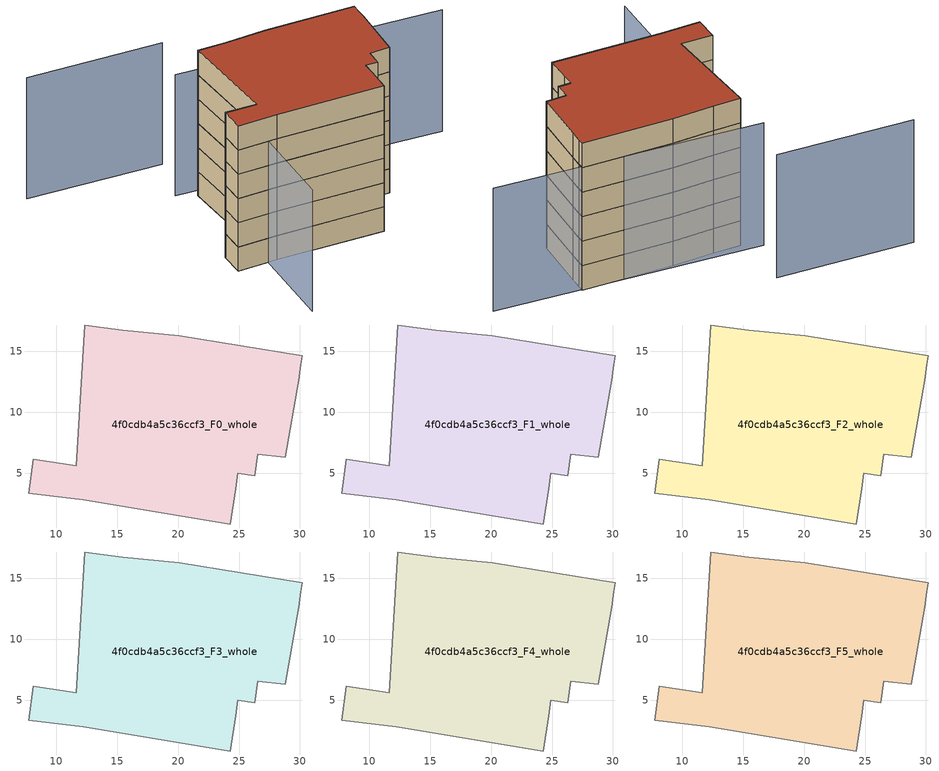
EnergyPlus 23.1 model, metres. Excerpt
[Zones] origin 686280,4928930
4f0cdb4a5c36ccf3_F0_whole
 floor ground (EU_floor_Construction): 26.29,4.79 26.52,6.54 28.8,6.29 29.92,12.62 30.09,13.91 30.19,14.65 20.08,16.26 15.46,16.74 12.32,17.16 11.62,5.59 8.09,6.15 7.73,3.34 12.2,2.8 24.3,0.82 24.75,3.71 24.88,4.98 z0
 wall adiabatic (EU_wall_Construction): 7.73,3.34 8.09,6.15 11.62,5.59 12.32,17.16 15.46,16.74 20.08,16.26 30.19,14.65 30.09,13.91 29.92,12.62 28.8,6.29 26.52,6.54 26.29,4.79 24.88,4.98 24.75,3.71 24.3,0.82 12.2,2.8 7.73,3.34 z0:3
4f0cdb4a5c36ccf3_F1_whole
 floor to 4f0cdb4a5c36ccf3_F0_whole (EU_floor_Construction): 26.28,4.79 26.52,6.54 28.8,6.29 29.92,12.62 30.09,13.91 30.19,14.65 20.08,16.26 15.46,16.74 12.32,17.16 11.62,5.59 8.09,6.15 7.73,3.34 12.2,2.8 24.3,0.82 24.75,3.71 24.88,4.98 z3
 wall adiabatic (EU_wall_Construction): 7.73,3.34 8.09,6.15 11.62,5.59 12.32,17.16 15.46,16.74 20.08,16.26 30.19,14.65 30.09,13.91 29.92,12.62 28.8,6.29 26.52,6.54 26.29,4.79 24.88,4.98 24.75,3.71 24.3,0.82 12.2,2.8 7.73,3.34 z3:6
4f0cdb4a5c36ccf3_F2_whole
 floor to 4f0cdb4a5c36ccf3_F1_whole (EU_floor_Construction): 26.28,4.79 26.52,6.54 28.8,6.29 29.92,12.62 30.09,13.91 30.19,14.65 20.08,16.26 15.46,16.74 12.32,17.16 11.62,5.59 8.09,6.15 7.73,3.34 12.2,2.8 24.3,0.82 24.75,3.71 24.88,4.98 z6
 wall adiabatic (EU_wall_Construction): 7.73,3.34 8.09,6.15 11.62,5.59 12.32,17.16 15.46,16.74 20.08,16.26 30.19,14.65 30.09,13.91 29.92,12.62 28.8,6.29 26.52,6.54 26.29,4.79 24.88,4.98 24.75,3.71 24.3,0.82 12.2,2.8 7.73,3.34 z6:9
4f0cdb4a5c36ccf3_F3_whole
 floor to 4f0cdb4a5c36ccf3_F2_whole (EU_floor_Construction): 26.28,4.79 26.52,6.54 28.8,6.29 29.92,12.62 30.09,13.91 30.19,14.65 20.08,16.26 15.46,16.74 12.32,17.16 11.62,5.59 8.09,6.15 7.73,3.34 12.2,2.8 24.3,0.82 24.75,3.71 24.88,4.98 z9
 wall adiabatic (EU_wall_Construction): 7.73,3.34 8.09,6.15 11.62,5.59 12.32,17.16 15.46,16.74 20.08,16.26 30.19,14.65 30.09,13.91 29.92,12.62 28.8,6.29 26.52,6.54 26.29,4.79 24.88,4.98 24.75,3.71 24.3,0.82 12.2,2.8 7.73,3.34 z9:12
4f0cdb4a5c36ccf3_F4_whole
 floor to 4f0cdb4a5c36ccf3_F3_whole (EU_floor_Construction): 26.28,4.79 26.52,6.54 28.8,6.29 29.92,12.62 30.09,13.91 30.19,14.65 20.08,16.26 15.46,16.74 12.32,17.16 11.62,5.59 8.09,6.15 7.73,3.34 12.2,2.8 24.3,0.82 24.75,3.71 24.88,4.98 z12
 wall adiabatic (EU_wall_Construction): 7.73,3.34 8.09,6.15 11.62,5.59 12.32,17.16 15.46,16.74 20.08,16.26 30.19,14.65 30.09,13.91 29.92,12.62 28.8,6.29 26.52,6.54 26.29,4.79 24.88,4.98 24.75,3.71 24.3,0.82 12.2,2.8 7.73,3.34 z12:15
4f0cdb4a5c36ccf3_F5_whole
 floor to 4f0cdb4a5c36ccf3_F4_whole (EU_floor_Construction): 26.28,4.79 26.52,6.54 28.8,6.29 29.92,12.62 30.09,13.91 30.19,14.65 20.08,16.26 15.46,16.74 12.32,17.16 11.62,5.59 8.09,6.15 7.73,3.34 12.2,2.8 24.3,0.82 24.75,3.71 24.88,4.98 z15
 wall adiabatic (EU_wall_Construction): 7.73,3.34 8.09,6.15 11.62,5.59 12.32,17.16 15.46,16.74 20.08,16.26 30.19,14.65 30.09,13.91 29.92,12.62 28.8,6.29 26.52,6.54 26.29,4.79 24.88,4.98 24.75,3.71 24.3,0.82 12.2,2.8 7.73,3.34 z15:18
 roof outside (EU_roof_Construction): 30.19,14.65 30.09,13.91 29.92,12.62 28.8,6.29 26.52,6.54 26.29,4.79 24.88,4.98 24.75,3.71 24.3,0.82 12.2,2.8 7.73,3.34 8.09,6.15 11.62,5.59 12.32,17.16 15.46,16.74 20.08,16.26 z18
shading: 10.38,18.45 39.75,12.53 / 13.26,17.03 9.81,-7.02 / 12.67,24.03 -2.41,26.76 z0:15
[Building]
EU S2 Campaign: North Axis=0; Terrain=City; Solar Distribution=FullExterior
[Site:Location]
Bologna: Latitude=44.5; Longitude=11.25; Time Zone=1; Elevation=37
[SizingPeriod:WeatherFileDays]
AnnualSizingPeriod: Begin Month=1; Begin Day of Month=1; End Month=12; End Day of Month=31; Day of Week for Start Day=Monday; Use Weather File Daylight Saving Period=No; Use Weather File Rain and Snow Indicators=No
[MATERIAL]
EU_InternalMass_Material: Roughness=MediumRough; Thickness=0.1; Conductivity=1; Density=1800; Specific Heat=900; Thermal Absorptance=0.9; Solar Absorptance=0.7; Visible Absorptance=0.7
[MATERIAL:NOMASS] Roughness=MediumRough; Thermal Absorptance=0.9; Solar Absorptance=0.7; Visible Absorptance=0.7
Name | Thermal Resistance
EU_wall_NoMass | 0.905828
EU_roof_NoMass | 0.37593
EU_floor_NoMass | 0.67114
[CONSTRUCTION]
EU_wall_Construction: EU_wall_NoMass
EU_roof_Construction: EU_roof_NoMass
EU_floor_Construction: EU_floor_NoMass
EU_InternalMass_Construction: EU_InternalMass_Material
[ZONE] Type=1; Multiplier=1; Ceiling Height=autocalculate; Floor Area=autocalculate; Part of Total Floor Area=Yes
Name | Volume
4f0cdb4a5c36ccf3_F0_whole | 725.377
4f0cdb4a5c36ccf3_F1_whole; 4f0cdb4a5c36ccf3_F2_whole; 4f0cdb4a5c36ccf3_F3_whole; 4f0cdb4a5c36ccf3_F4_whole; 4f0cdb4a5c36ccf3_F5_whole | 725.375
[INTERNALMASS] Construction=EU_InternalMass_Construction; Surface Area=213.722
Name | Zone or ZoneList
4f0cdb4a5c36ccf3_F0_whole_EU_InternalMass | 4f0cdb4a5c36ccf3_F0_whole
4f0cdb4a5c36ccf3_F1_whole_EU_InternalMass | 4f0cdb4a5c36ccf3_F1_whole
4f0cdb4a5c36ccf3_F2_whole_EU_InternalMass | 4f0cdb4a5c36ccf3_F2_whole
4f0cdb4a5c36ccf3_F3_whole_EU_InternalMass | 4f0cdb4a5c36ccf3_F3_whole
4f0cdb4a5c36ccf3_F4_whole_EU_InternalMass | 4f0cdb4a5c36ccf3_F4_whole
4f0cdb4a5c36ccf3_F5_whole_EU_InternalMass | 4f0cdb4a5c36ccf3_F5_whole
[OTHEREQUIPMENT] Fuel Type=Electricity; Design Level Calculation Method=Watts/Area; Power per Zone Floor Area=1; Fraction Latent=0; Fraction Radiant=0; Fraction Lost=0; Carbon Dioxide Generation Rate=0; EndUse Subcategory=EU_Step8_InternalGains
Name | Zone or ZoneList or Space or SpaceList | Schedule
EU_Step8_InternalGain_4f0cdb4a5c36ccf3_F0_whole_f000 | 4f0cdb4a5c36ccf3_F0_whole | EU_Step8_GainSchedule_4f0cdb4a5c36ccf3_F0_whole_f000
EU_Step8_InternalGain_4f0cdb4a5c36ccf3_F1_whole_f000 | 4f0cdb4a5c36ccf3_F1_whole | EU_Step8_GainSchedule_4f0cdb4a5c36ccf3_F1_whole_f000
EU_Step8_InternalGain_4f0cdb4a5c36ccf3_F2_whole_f000 | 4f0cdb4a5c36ccf3_F2_whole | EU_Step8_GainSchedule_4f0cdb4a5c36ccf3_F2_whole_f000
EU_Step8_InternalGain_4f0cdb4a5c36ccf3_F3_whole_f000 | 4f0cdb4a5c36ccf3_F3_whole | EU_Step8_GainSchedule_4f0cdb4a5c36ccf3_F3_whole_f000
EU_Step8_InternalGain_4f0cdb4a5c36ccf3_F4_whole_f000 | 4f0cdb4a5c36ccf3_F4_whole | EU_Step8_GainSchedule_4f0cdb4a5c36ccf3_F4_whole_f000
EU_Step8_InternalGain_4f0cdb4a5c36ccf3_F5_whole_f000 | 4f0cdb4a5c36ccf3_F5_whole | EU_Step8_GainSchedule_4f0cdb4a5c36ccf3_F5_whole_f000
[ZONEVENTILATION:DESIGNFLOWRATE] Schedule=EU_AlwaysOn; Design Flow Rate Calculation Method=AirChanges/Hour; Air Changes per Hour=0.73129; Ventilation Type=Natural; Fan Pressure Rise=0; Fan Total Efficiency=1; Constant Term Coefficient=1; Temperature Term Coefficient=0; Velocity Term Coefficient=0; Velocity Squared Term Coefficient=0; Minimum Indoor Temperature=-100; Maximum Indoor Temperature=100; Delta Temperature=-100; Minimum Outdoor Temperature=-100; Maximum Outdoor Temperature=100; Maximum Wind Speed=40
Name | Zone or ZoneList or Space or SpaceList
EU_ConstantAir_4f0cdb4a5c36ccf3_F0_whole | 4f0cdb4a5c36ccf3_F0_whole
EU_ConstantAir_4f0cdb4a5c36ccf3_F1_whole | 4f0cdb4a5c36ccf3_F1_whole
EU_ConstantAir_4f0cdb4a5c36ccf3_F2_whole | 4f0cdb4a5c36ccf3_F2_whole
EU_ConstantAir_4f0cdb4a5c36ccf3_F3_whole | 4f0cdb4a5c36ccf3_F3_whole
EU_ConstantAir_4f0cdb4a5c36ccf3_F4_whole | 4f0cdb4a5c36ccf3_F4_whole
EU_ConstantAir_4f0cdb4a5c36ccf3_F5_whole | 4f0cdb4a5c36ccf3_F5_whole
[HVACTEMPLATE:THERMOSTAT] Constant Heating Setpoint=20; Constant Cooling Setpoint=50
EU_HeatOnly_4f0cdb4a5c36ccf3_F0_whole; EU_HeatOnly_4f0cdb4a5c36ccf3_F1_whole; EU_HeatOnly_4f0cdb4a5c36ccf3_F2_whole; EU_HeatOnly_4f0cdb4a5c36ccf3_F3_whole; EU_HeatOnly_4f0cdb4a5c36ccf3_F4_whole; EU_HeatOnly_4f0cdb4a5c36ccf3_F5_whole
[HVACTEMPLATE:ZONE:IDEALLOADSAIRSYSTEM] System Availability Schedule=EU_AlwaysOn; Maximum Heating Supply Air Temperature=50; Minimum Cooling Supply Air Temperature=13; Maximum Heating Supply Air Humidity Ratio=0.0156; Minimum Cooling Supply Air Humidity Ratio=0.0077; Heating Limit=NoLimit; Cooling Limit=NoLimit; Heating Availability Schedule=EU_AlwaysOn; Cooling Availability Schedule=EU_CoolingOff; Dehumidification Control Type=ConstantSensibleHeatRatio; Cooling Sensible Heat Ratio=0.7; Dehumidification Setpoint=60; Humidification Control Type=None; Humidification Setpoint=30; Outdoor Air Method=None; Outdoor Air Flow Rate per Person=0.00944; Outdoor Air Flow Rate per Zone Floor Area=0; Outdoor Air Flow Rate per Zone=0; Demand Controlled Ventilation Type=None; Outdoor Air Economizer Type=NoEconomizer; Heat Recovery Type=None; Sensible Heat Recovery Effectiveness=0.7; Latent Heat Recovery Effectiveness=0.65
Name | Template Thermostat
4f0cdb4a5c36ccf3_F0_whole | EU_HeatOnly_4f0cdb4a5c36ccf3_F0_whole
4f0cdb4a5c36ccf3_F1_whole | EU_HeatOnly_4f0cdb4a5c36ccf3_F1_whole
4f0cdb4a5c36ccf3_F2_whole | EU_HeatOnly_4f0cdb4a5c36ccf3_F2_whole
4f0cdb4a5c36ccf3_F3_whole | EU_HeatOnly_4f0cdb4a5c36ccf3_F3_whole
4f0cdb4a5c36ccf3_F4_whole | EU_HeatOnly_4f0cdb4a5c36ccf3_F4_whole
4f0cdb4a5c36ccf3_F5_whole | EU_HeatOnly_4f0cdb4a5c36ccf3_F5_whole
[SIZING:ZONE] Zone Cooling Design Supply Air Temperature Input Method=SupplyAirTemperature; Zone Cooling Design Supply Air Temperature=13; Zone Heating Design Supply Air Temperature Input Method=SupplyAirTemperature; Zone Heating Design Supply Air Temperature=50; Zone Cooling Design Supply Air Humidity Ratio=0.008; Zone Heating Design Supply Air Humidity Ratio=0.008; Cooling Design Air Flow Method=DesignDay; Cooling Design Air Flow Rate=0; Cooling Minimum Air Flow per Zone Floor Area=0.000762; Cooling Minimum Air Flow=0; Cooling Minimum Air Flow Fraction=0.2; Heating Design Air Flow Method=DesignDay; Heating Design Air Flow Rate=0; Heating Maximum Air Flow per Zone Floor Area=0.002032; Heating Maximum Air Flow=0.141576; Heating Maximum Air Flow Fraction=0.3; Account for Dedicated Outdoor Air System=No; Dedicated Outdoor Air System Control Strategy=NeutralSupplyAir; Dedicated Outdoor Air Low Setpoint Temperature for Design=autosize; Dedicated Outdoor Air High Setpoint Temperature for Design=autosize; Zone Load Sizing Method=Sensible Load Only No Latent Load; Zone Latent Cooling Design Supply Air Humidity Ratio Input Method=HumidityRatioDifference; Zone Cooling Design Supply Air Humidity Ratio Difference=0.005; Zone Latent Heating Design Supply Air Humidity Ratio Input Method=HumidityRatioDifference; Zone Humidification Design Supply Air Humidity Ratio Difference=0.005
4f0cdb4a5c36ccf3_F0_whole; 4f0cdb4a5c36ccf3_F1_whole; 4f0cdb4a5c36ccf3_F2_whole; 4f0cdb4a5c36ccf3_F3_whole; 4f0cdb4a5c36ccf3_F4_whole; 4f0cdb4a5c36ccf3_F5_whole
[SCHEDULE:CONSTANT]
Name | Hourly Value
EU_AlwaysOn | 1
EU_CoolingOff | 0
[SCHEDULE:FILE] Column Number=1; Rows to Skip at Top=0; Number of Hours of Data=8760; Column Separator=Comma; Interpolate to Timestep=No; Minutes per Item=60; Adjust Schedule for Daylight Savings=Yes
Name | File
EU_Step8_GainSchedule_4f0cdb4a5c36ccf3_F0_whole_f000 | ../../schedules/4f0cdb4a5c36ccf3/4f0cdb4a5c36ccf3_F0_whole_f000_gain.csv
EU_Step8_GainSchedule_4f0cdb4a5c36ccf3_F1_whole_f000 | ../../schedules/4f0cdb4a5c36ccf3/4f0cdb4a5c36ccf3_F1_whole_f000_gain.csv
EU_Step8_GainSchedule_4f0cdb4a5c36ccf3_F2_whole_f000 | ../../schedules/4f0cdb4a5c36ccf3/4f0cdb4a5c36ccf3_F2_whole_f000_gain.csv
EU_Step8_GainSchedule_4f0cdb4a5c36ccf3_F3_whole_f000 | ../../schedules/4f0cdb4a5c36ccf3/4f0cdb4a5c36ccf3_F3_whole_f000_gain.csv
EU_Step8_GainSchedule_4f0cdb4a5c36ccf3_F4_whole_f000 | ../../schedules/4f0cdb4a5c36ccf3/4f0cdb4a5c36ccf3_F4_whole_f000_gain.csv
EU_Step8_GainSchedule_4f0cdb4a5c36ccf3_F5_whole_f000 | ../../schedules/4f0cdb4a5c36ccf3/4f0cdb4a5c36ccf3_F5_whole_f000_gain.csv
